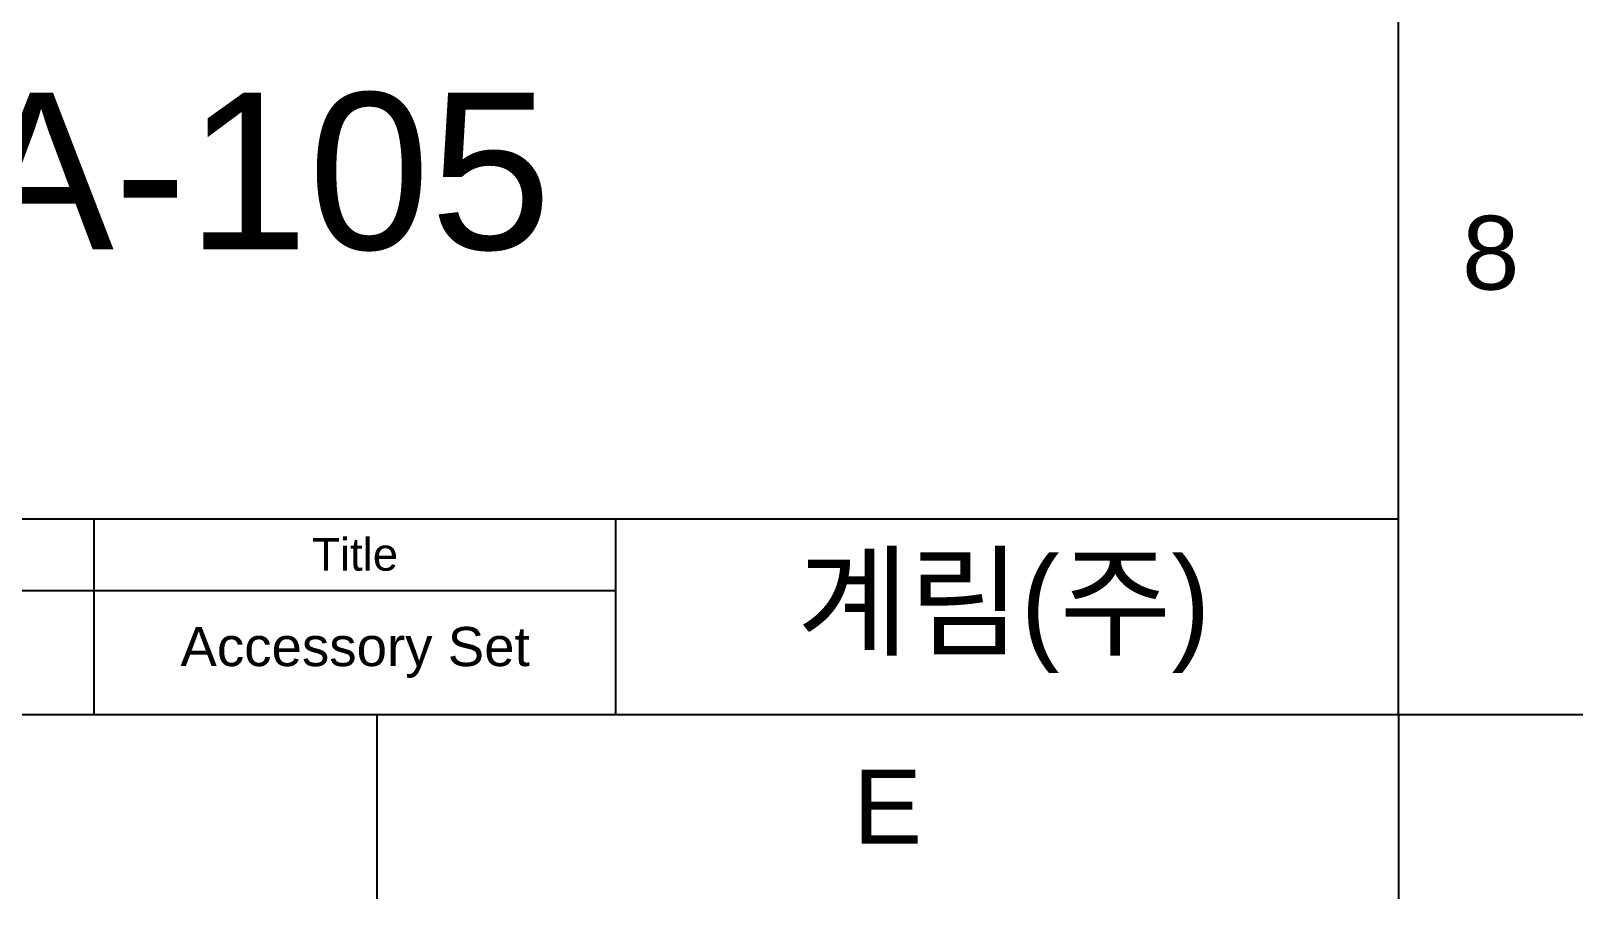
# Model space of a CAD drawing. Header units: millimetres. Extents: x 2944 to 4044, y 1234 to 2718.
# Drawn here: x 3746.3 to 4043.8, y 1233.6 to 1399.9 of the extents above; entities that cross this region are included whole.
import ezdxf

# ---------------------------------------------------------------- set-up
doc = ezdxf.new("R2010")
doc.units = ezdxf.units.MM
doc.layers.add('form22', color=7, linetype='Continuous')
doc.layers.add('main', color=7, linetype='Continuous')
doc.styles.add('Arial Regular', font='arial.ttf')
doc.styles.get("Standard").update_dxf_attribs({"font": 'arial.ttf'})

msp = doc.modelspace()

# ---------------------------------------------------------------- linework, layer by layer
at = {"layer": 'form22'}
for p, q in [((4008.41, 1268.93), (4008.41, 2683.07)), ((3332.16, 1306.43), (4008.41, 1306.43)), ((3758.41, 1268.93), (3758.41, 1306.43)), ((3858.41, 1268.93), (3858.41, 1306.43)), ((3508.41, 1292.68), (3858.41, 1292.68)), ((3029.11, 1268.93), (4008.41, 1268.93)), ((3812.55, 1268.93), (3812.55, 1233.58)), ((4008.41, 1268.93), (4008.41, 1233.58)), ((4008.41, 1268.93), (4043.76, 1268.93))]:
    msp.add_line(p, q, dxfattribs=at)

# ---------------------------------------------------------------- texts
at = {"insert": (3893.12, 1299.08), "char_height": 17.0854, "attachment_point": 1}
msp.add_mtext_dynamic_manual_height_columns('{\\fGulim|b0|i0|c129|p50;계림(주)}', width=148.55, gutter_width=0.683, heights=[0], dxfattribs=at)
at = {"layer": 'form22', "attachment_point": 5, "style": 'Arial Regular'}
for s, insert, char_height, width in [('8', (4026.08, 1357.31), 14.14, 47.0355), ('Title', (3808.41, 1299.56), 6.25, 44.2255), ('Accessory Set', (3808.41, 1280.81), 7.5, 148.288), ('E', (3910.48, 1251.25), 14.14, 49.3412)]:
    msp.add_mtext(s, dxfattribs=dict(at, insert=insert, char_height=char_height, width=width))
at = {"layer": 'main', "insert": (3676.02, 1388.04), "char_height": 30, "width": 395.5435, "attachment_point": 1, "style": 'Arial Regular'}
msp.add_mtext('KCA-105', dxfattribs=at)

doc.saveas('drawing.dxf')
